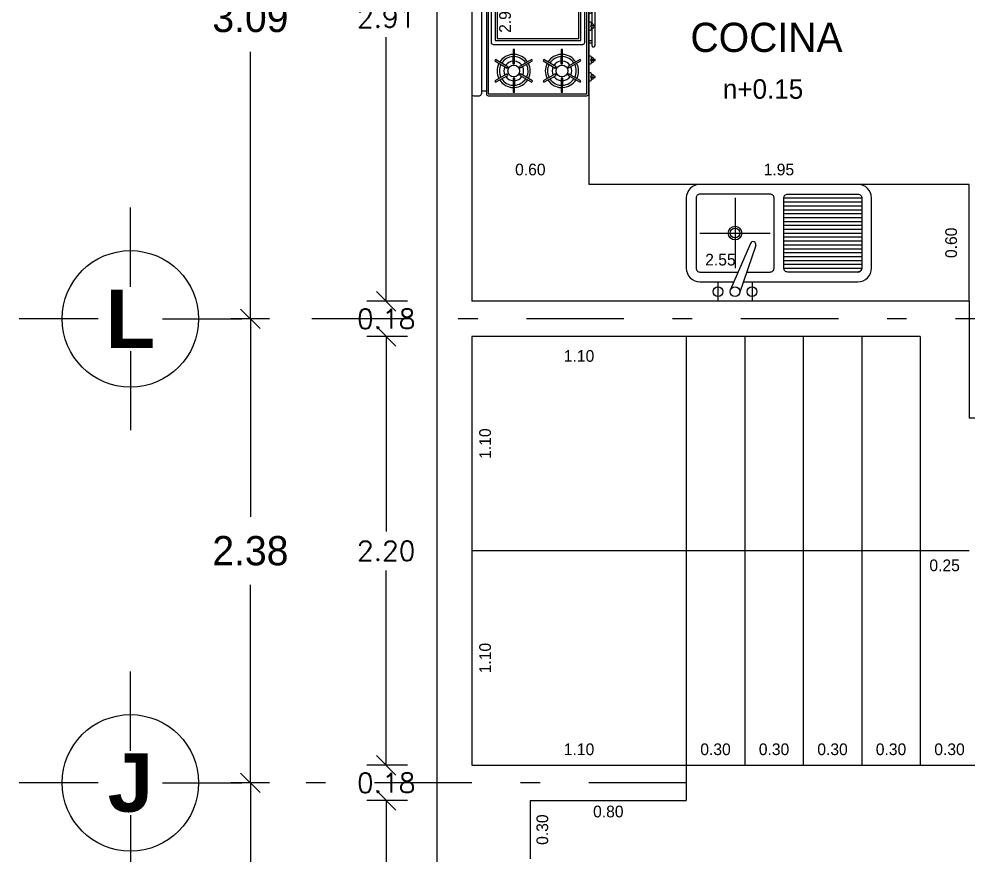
# Model space of a CAD drawing. Extents: x 12 to 127, y -37 to 29.
# Drawn here: x 36.104 to 40.976, y 6.72 to 11.008 of the extents above; entities that cross this region are included whole.
import ezdxf
from ezdxf.enums import TextEntityAlignment as Align

# ---------------------------------------------------------------- set-up
doc = ezdxf.new("R2010")
doc.units = 0
doc.header["$PDMODE"] = 34
doc.linetypes.add('DASHDOT', pattern=[1, 0.5, -0.25, 0, -0.25])
doc.layers.get('0').update_dxf_attribs({"linetype": 'CONTINUOUS'})
doc.layers.get('DEFPOINTS').update_dxf_attribs({"linetype": 'CONTINUOUS'})
for name, color, linetype in [('CEXT', 5, 'CONTINUOUS'), ('CEXT2', 5, 'CONTINUOUS'), ('CINT', 7, 'CONTINUOUS'), ('DESNIVEL', 4, 'CONTINUOUS'), ('EJES', 10, 'DASHDOT'), ('MCOCINA', 40, 'CONTINUOUS'), ('MUROS', 6, 'CONTINUOUS'), ('NIVELES', 7, 'CONTINUOUS'), ('TEJES', 7, 'CONTINUOUS'), ('TEXTOS', 7, 'CONTINUOUS')]:
    doc.layers.add(name, color=color, linetype=linetype)
doc.styles.add('EJES', font='swisseb.ttf')
doc.styles.add('LETER', font='simplex.shx')
doc.styles.add('STYLE1', font='ZURCHBXC.TTF')
doc.dimstyles.new('CEXT', dxfattribs={"dimtxt": 0.15, "dimasz": 0.1, "dimexe": 0.1, "dimexo": 0.15, "dimgap": 0.1, "dimtad": 0, "dimtih": 1, "dimtoh": 1, "dimzin": 0, "dimtxsty": 'STANDARD', "dimblk": 'COT', "dimblk1": 'OBLIQUE', "dimblk2": 'OBLIQUE', "dimsah": 1, "dimcen": 0.09, "dimse1": 1, "dimclrt": 7, "dimazin": 3, "dimtfac": 1, "dimtix": 1, "dimtmove": 0, "dimatfit": 3, "dimtolj": 1, "dimtzin": 0})
doc.dimstyles.new('CINT', dxfattribs={"dimtxt": 0.08, "dimasz": 0.02, "dimexe": 0.05, "dimexo": 0.2, "dimgap": 0.02, "dimtad": 0, "dimtih": 1, "dimtoh": 1, "dimzin": 0, "dimtxsty": 'STANDARD', "dimblk": 'COT', "dimcen": 0.09, "dimazin": 3, "dimtfac": 1, "dimtix": 1, "dimtofl": 0, "dimtmove": 0, "dimatfit": 3, "dimtolj": 1, "dimtzin": 0})
doc.dimstyles.new('CONS', dxfattribs={"dimtxt": 0.1, "dimasz": 0.1, "dimexe": 0.1, "dimexo": 0.15, "dimgap": 0.05, "dimtad": 0, "dimtih": 1, "dimtoh": 1, "dimzin": 0, "dimtxsty": 'LETER', "dimblk1": 'OBLIQUE', "dimblk2": 'OBLIQUE', "dimsah": 1, "dimcen": 0.09, "dimclrt": 7, "dimaunit": 1, "dimazin": 3, "dimtfac": 1, "dimtix": 1, "dimtofl": 0, "dimtmove": 0, "dimatfit": 3, "dimtolj": 1, "dimtzin": 0})

# ---------------------------------------------------------------- blocks, each defined once
blk = doc.blocks.new('ESTUFA80')
for p, q in [((0.3904, 0), (-0.3904, 0)), ((-0.322, 0.0081), (-0.322, 0)), ((-0.3049, 0.0131), (-0.317, 0.0131)), ((-0.3049, 0.0315), (-0.3049, 0.0112)), ((-0.3, 0.0325), (-0.3039, 0.0325)), ((-0.3, 0.0102), (-0.3039, 0.0102)), ((-0.299, 0.0112), (-0.299, 0.0315)), ((-0.2869, 0.0131), (-0.299, 0.0131)), ((-0.2819, 0), (-0.2819, 0.0081)), ((-0.2355, 0.0081), (-0.2355, 0)), ((-0.2184, 0.0131), (-0.2305, 0.0131)), ((-0.2184, 0.0315), (-0.2184, 0.0112)), ((-0.2135, 0.0325), (-0.2174, 0.0325)), ((-0.2135, 0.0102), (-0.2174, 0.0102)), ((-0.2125, 0.0112), (-0.2125, 0.0315)), ((-0.2004, 0.0131), (-0.2125, 0.0131)), ((-0.1954, 0), (-0.1954, 0.0081)), ((-0.1469, 0.0215), (-0.1469, 0.0252)), ((-0.1419, 0.0302), (-0.046, 0.0302)), ((-0.0557, 0.0165), (-0.1419, 0.0165)), ((-0.1259, 0), (-0.1259, 0.0165)), ((-0.1159, 0.0165), (-0.1159, 0)), ((-0.063, 0.0081), (-0.063, 0)), ((-0.046, 0.0131), (-0.058, 0.0131)), ((-0.046, 0.0315), (-0.046, 0.0112)), ((-0.0411, 0.0325), (-0.045, 0.0325)), ((-0.0411, 0.0102), (-0.045, 0.0102)), ((-0.0401, 0.0112), (-0.0401, 0.0315)), ((-0.0401, 0.0302), (0.0407, 0.0302)), ((-0.028, 0.0131), (-0.0401, 0.0131)), ((0.031, 0.0165), (-0.0304, 0.0165)), ((-0.023, 0), (-0.023, 0.0081)), ((0.0236, 0.0081), (0.0236, 0)), ((0.0407, 0.0131), (0.0286, 0.0131)), ((0.0407, 0.0315), (0.0407, 0.0112)), ((0.0456, 0.0325), (0.0417, 0.0325)), ((0.0456, 0.0102), (0.0417, 0.0102)), ((0.0466, 0.0112), (0.0466, 0.0315)), ((0.0466, 0.0302), (0.1446, 0.0302)), ((0.0586, 0.0131), (0.0466, 0.0131)), ((0.1446, 0.0165), (0.0562, 0.0165)), ((0.0636, 0), (0.0636, 0.0081)), ((0.1195, 0.0165), (0.1195, 0)), ((0.1295, 0), (0.1295, 0.0165)), ((0.1496, 0.0215), (0.1496, 0.0252)), ((0.1974, 0.0081), (0.1974, 0)), ((0.2145, 0.0131), (0.2024, 0.0131)), ((0.2145, 0.0315), (0.2145, 0.0112)), ((0.2194, 0.0325), (0.2155, 0.0325)), ((0.2194, 0.0102), (0.2155, 0.0102)), ((0.2204, 0.0112), (0.2204, 0.0315)), ((0.2324, 0.0131), (0.2204, 0.0131)), ((0.2374, 0), (0.2374, 0.0081)), ((0.2839, 0.0081), (0.2839, 0)), ((0.301, 0.0131), (0.2889, 0.0131)), ((0.301, 0.0315), (0.301, 0.0112)), ((0.3059, 0.0325), (0.302, 0.0325)), ((0.3059, 0.0102), (0.302, 0.0102)), ((0.3069, 0.0112), (0.3069, 0.0315)), ((0.3189, 0.0131), (0.3069, 0.0131)), ((0.324, 0), (0.324, 0.0081)), ((-0.4004, -0.01), (-0.4004, -0.5156)), ((0.3904, -0.01), (-0.3904, -0.01)), ((-0.3904, -0.01), (-0.3904, -0.5156)), ((-0.3267, -0.0451), (-0.3204, -0.0414)), ((-0.2905, -0.1078), (-0.3267, -0.0451)), ((-0.3204, -0.0414), (-0.2831, -0.1035)), ((-0.2537, -0.1041), (-0.2175, -0.0414)), ((-0.2111, -0.0451), (-0.2462, -0.1084)), ((-0.2175, -0.0414), (-0.2111, -0.0451)), ((-0.1299, -0.0309), (-0.1299, -0.4909)), ((0.1268, -0.0209), (-0.1199, -0.0209)), ((0.1168, -0.041), (-0.1099, -0.041)), ((-0.1099, -0.041), (-0.1099, -0.4809)), ((0.1168, -0.4809), (0.1168, -0.041)), ((0.1369, -0.4909), (0.1369, -0.0309)), ((0.2218, -0.0414), (0.2154, -0.0451)), ((0.2154, -0.0451), (0.2506, -0.1084)), ((0.258, -0.1041), (0.2218, -0.0414)), ((0.3247, -0.0414), (0.2874, -0.1035)), ((0.2948, -0.1078), (0.3311, -0.0451)), ((0.3311, -0.0451), (0.3247, -0.0414)), ((0.3904, -0.5156), (0.3904, -0.01)), ((0.4004, -0.5156), (0.4004, -0.01)), ((-0.0999, -0.051), (-0.0999, -0.4709)), ((0.1068, -0.051), (-0.0999, -0.051)), ((0.1068, -0.4709), (0.1068, -0.051)), ((-0.3782, -0.1342), (-0.3057, -0.1329)), ((-0.3782, -0.1415), (-0.3782, -0.1342)), ((-0.3057, -0.1415), (-0.3782, -0.1415)), ((-0.3057, -0.1329), (-0.3057, -0.1415)), ((-0.2831, -0.1035), (-0.2905, -0.1078)), ((-0.2462, -0.1084), (-0.2537, -0.1041)), ((-0.2321, -0.1428), (-0.2321, -0.1342)), ((-0.2321, -0.1342), (-0.1596, -0.1342)), ((-0.1596, -0.1415), (-0.2321, -0.1428)), ((-0.1596, -0.1341), (-0.1596, -0.1415)), ((0.2364, -0.1342), (0.164, -0.1342)), ((0.164, -0.1343), (0.164, -0.1417)), ((0.164, -0.1415), (0.2364, -0.1428)), ((0.2364, -0.1428), (0.2364, -0.1342)), ((0.2506, -0.1084), (0.258, -0.1041)), ((0.2874, -0.1035), (0.2948, -0.1078)), ((0.3101, -0.1329), (0.3101, -0.1415)), ((0.3825, -0.1342), (0.3101, -0.1329)), ((0.3101, -0.1415), (0.3825, -0.1415)), ((0.3825, -0.1415), (0.3825, -0.1342)), ((-0.3267, -0.2307), (-0.2916, -0.1673)), ((-0.2841, -0.1716), (-0.3204, -0.2343)), ((-0.2916, -0.1673), (-0.2841, -0.1716)), ((-0.2547, -0.1722), (-0.2473, -0.1679)), ((-0.2175, -0.2343), (-0.2547, -0.1722)), ((-0.2473, -0.1679), (-0.2111, -0.2307)), ((0.2516, -0.1679), (0.2154, -0.2307)), ((0.2218, -0.2343), (0.2591, -0.1722)), ((0.2591, -0.1722), (0.2516, -0.1679)), ((0.2959, -0.1673), (0.2885, -0.1716)), ((0.2885, -0.1716), (0.3247, -0.2343)), ((0.3311, -0.2307), (0.2959, -0.1673)), ((-0.3204, -0.2343), (-0.3267, -0.2307)), ((-0.2111, -0.2307), (-0.2175, -0.2343)), ((0.2154, -0.2307), (0.2218, -0.2343)), ((0.3247, -0.2343), (0.3311, -0.2307)), ((-0.3267, -0.2923), (-0.3204, -0.2886)), ((-0.2905, -0.3551), (-0.3267, -0.2923)), ((-0.3204, -0.2886), (-0.2831, -0.3508)), ((-0.2537, -0.3514), (-0.2175, -0.2886)), ((-0.2111, -0.2923), (-0.2462, -0.3557)), ((-0.2175, -0.2886), (-0.2111, -0.2923)), ((0.2218, -0.2886), (0.2154, -0.2923)), ((0.2154, -0.2923), (0.2506, -0.3557)), ((0.258, -0.3514), (0.2218, -0.2886)), ((0.3247, -0.2886), (0.2874, -0.3508)), ((0.2948, -0.3551), (0.3311, -0.2923)), ((0.3311, -0.2923), (0.3247, -0.2886)), ((-0.3782, -0.3814), (-0.3057, -0.3802)), ((-0.3782, -0.3888), (-0.3782, -0.3814)), ((-0.3057, -0.3888), (-0.3782, -0.3888)), ((-0.3057, -0.3802), (-0.3057, -0.3888)), ((-0.2831, -0.3508), (-0.2905, -0.3551)), ((-0.2462, -0.3557), (-0.2537, -0.3514)), ((-0.2321, -0.3814), (-0.1596, -0.3814)), ((-0.2321, -0.39), (-0.2321, -0.3814)), ((-0.1596, -0.3888), (-0.2321, -0.39)), ((-0.1596, -0.3815), (-0.1596, -0.3889)), ((0.2364, -0.3814), (0.164, -0.3814)), ((0.164, -0.3815), (0.164, -0.3888)), ((0.164, -0.3888), (0.2364, -0.39)), ((0.2364, -0.39), (0.2364, -0.3814)), ((0.2506, -0.3557), (0.258, -0.3514)), ((0.2874, -0.3508), (0.2948, -0.3551)), ((0.3825, -0.3814), (0.3101, -0.3802)), ((0.3101, -0.3802), (0.3101, -0.3888)), ((0.3101, -0.3888), (0.3825, -0.3888)), ((0.3825, -0.3888), (0.3825, -0.3814)), ((-0.3267, -0.4779), (-0.2916, -0.4146)), ((-0.2841, -0.4189), (-0.3204, -0.4816)), ((-0.2916, -0.4146), (-0.2841, -0.4189)), ((-0.2547, -0.4195), (-0.2473, -0.4152)), ((-0.2175, -0.4816), (-0.2547, -0.4195)), ((-0.2473, -0.4152), (-0.2111, -0.4779)), ((0.2516, -0.4152), (0.2154, -0.4779)), ((0.2218, -0.4816), (0.2591, -0.4195)), ((0.2591, -0.4195), (0.2516, -0.4152)), ((0.2959, -0.4146), (0.2885, -0.4189)), ((0.2885, -0.4189), (0.3247, -0.4816)), ((0.3311, -0.4779), (0.2959, -0.4146)), ((-0.3204, -0.4816), (-0.3267, -0.4779)), ((-0.2111, -0.4779), (-0.2175, -0.4816)), ((-0.1099, -0.4809), (0.1168, -0.4809)), ((-0.0999, -0.4709), (0.1068, -0.4709)), ((0.2154, -0.4779), (0.2218, -0.4816)), ((0.3247, -0.4816), (0.3311, -0.4779)), ((-0.3904, -0.5156), (0.3904, -0.5156)), ((-0.3904, -0.5256), (0.3904, -0.5256)), ((-0.3754, -0.5506), (-0.3754, -0.5256)), ((-0.3217, -0.5273), (-0.3213, -0.5361)), ((-0.2648, -0.5329), (-0.3217, -0.5273)), ((-0.2648, -0.5361), (-0.2648, -0.5329)), ((-0.1199, -0.5009), (0.1268, -0.5009)), ((0.3754, -0.5506), (0.3754, -0.5256)), ((-0.4004, -0.5606), (-0.4004, -0.5906)), ((-0.3904, -0.5506), (0.3904, -0.5506)), ((-0.3265, -0.5361), (-0.3265, -0.5506)), ((-0.2592, -0.5361), (-0.3265, -0.5361)), ((-0.2592, -0.5506), (-0.2592, -0.5361)), ((0.4004, -0.5906), (0.4004, -0.5606)), ((-0.3904, -0.6007), (0.3904, -0.6007))]:
    blk.add_line(p, q)
for centre in [(-0.269, -0.1377), (0.2733, -0.1377), (-0.269, -0.3849), (0.2733, -0.3849)]:
    blk.add_circle(centre, 0.0302)
for centre, radius, start, end in [((-0.317, 0.0081), 0.005, 90, 180), ((-0.302, 0.0137), 0.013, 103.1366, 182.6047), ((-0.3039, 0.0315), 0.001, 90, 180), ((-0.3039, 0.0112), 0.001, 180, 270), ((-0.3, 0.0315), 0.001, 0, 90), ((-0.3, 0.0112), 0.001, 270, 0), ((-0.302, 0.0137), 0.013, 357.3953, 76.8634), ((-0.2869, 0.0081), 0.005, 0, 90), ((-0.2305, 0.0081), 0.005, 90, 180), ((-0.2155, 0.0137), 0.013, 103.1366, 182.6047), ((-0.2174, 0.0315), 0.001, 90, 180), ((-0.2174, 0.0112), 0.001, 180, 270), ((-0.2135, 0.0315), 0.001, 0, 90), ((-0.2135, 0.0112), 0.001, 270, 0), ((-0.2155, 0.0137), 0.013, 357.3953, 76.8634), ((-0.2004, 0.0081), 0.005, 0, 90), ((-0.1419, 0.0252), 0.005, 90, 180), ((-0.1419, 0.0215), 0.005, 180, 270), ((-0.058, 0.0081), 0.005, 90, 180), ((-0.043, 0.0137), 0.013, 103.1366, 182.6047), ((-0.045, 0.0315), 0.001, 90, 180), ((-0.045, 0.0112), 0.001, 180, 270), ((-0.0411, 0.0315), 0.001, 0, 90), ((-0.0411, 0.0112), 0.001, 270, 0), ((-0.043, 0.0137), 0.013, 357.3953, 76.8634), ((-0.028, 0.0081), 0.005, 0, 90), ((0.0286, 0.0081), 0.005, 90, 180), ((0.0436, 0.0137), 0.013, 103.1366, 182.6047), ((0.0417, 0.0315), 0.001, 90, 180), ((0.0417, 0.0112), 0.001, 180, 270), ((0.0456, 0.0315), 0.001, 0, 90), ((0.0456, 0.0112), 0.001, 270, 0), ((0.0436, 0.0137), 0.013, 357.3953, 76.8634), ((0.0586, 0.0081), 0.005, 0, 90), ((0.1446, 0.0252), 0.005, 0, 90), ((0.1446, 0.0215), 0.005, 270, 360), ((0.1486, 0.0292), 0.001, 0, 90), ((0.2024, 0.0081), 0.005, 90, 180), ((0.2174, 0.0137), 0.013, 103.1366, 182.6047), ((0.2155, 0.0315), 0.001, 90, 180), ((0.2155, 0.0112), 0.001, 180, 270), ((0.2194, 0.0315), 0.001, 0, 90), ((0.2194, 0.0112), 0.001, 270, 0), ((0.2174, 0.0137), 0.013, 357.3953, 76.8634), ((0.2324, 0.0081), 0.005, 0, 90), ((0.2889, 0.0081), 0.005, 90, 180), ((0.3039, 0.0137), 0.013, 103.1366, 182.6047), ((0.302, 0.0315), 0.001, 90, 180), ((0.302, 0.0112), 0.001, 180, 270), ((0.3059, 0.0315), 0.001, 0, 90), ((0.3059, 0.0112), 0.001, 270, 0), ((0.3039, 0.0137), 0.013, 357.3953, 76.8634), ((0.3189, 0.0081), 0.005, 0, 90), ((-0.3904, -0.01), 0.01, 90, 180), ((-0.1199, -0.0309), 0.01, 90, 180), ((0.1268, -0.0309), 0.01, 0, 90), ((0.3904, -0.01), 0.01, 0, 90), ((-0.2691, -0.138), 0.0851, 122.3114, 177.1831), ((-0.2689, -0.1379), 0.0737, 122.866, 176.6625), ((-0.269, -0.1377), 0.0504, 124.2309, 174.903), ((-0.2691, -0.138), 0.0851, 62.3726, 117.0721), ((-0.2689, -0.1379), 0.0737, 62.866, 116.6625), ((-0.269, -0.1377), 0.0504, 63.9941, 114.7063), ((-0.269, -0.1377), 0.0504, 3.956, 54.467), ((-0.2689, -0.1379), 0.0737, 2.866, 56.6625), ((-0.2691, -0.138), 0.0851, 2.5423, 57.1306), ((0.2735, -0.138), 0.0851, 122.8694, 177.4577), ((0.2732, -0.1379), 0.0737, 123.3375, 177.134), ((0.2733, -0.1377), 0.0504, 125.533, 176.044), ((0.2735, -0.138), 0.0851, 62.9279, 117.6274), ((0.2732, -0.1379), 0.0737, 63.3375, 117.134), ((0.2733, -0.1377), 0.0504, 65.2937, 116.0059), ((0.2733, -0.1377), 0.0504, 5.097, 55.7691), ((0.2732, -0.1379), 0.0737, 3.3375, 57.134), ((0.2735, -0.138), 0.0851, 2.8169, 57.6886), ((-0.2691, -0.138), 0.0851, 182.42, 237.3525), ((-0.2689, -0.1379), 0.0737, 182.866, 236.6625), ((-0.269, -0.1377), 0.0504, 184.4298, 234.8605), ((-0.269, -0.1377), 0.0504, 304.1548, 354.4245), ((-0.2689, -0.1379), 0.0737, 302.866, 356.6625), ((-0.2691, -0.138), 0.0851, 302.6509, 357.3), ((0.2735, -0.138), 0.0851, 182.7, 237.3491), ((0.2732, -0.1379), 0.0737, 183.3375, 237.134), ((0.2733, -0.1377), 0.0504, 185.5755, 235.8452), ((0.2733, -0.1377), 0.0504, 305.1395, 355.5702), ((0.2732, -0.1379), 0.0737, 303.3375, 357.134), ((0.2735, -0.138), 0.0851, 302.6475, 357.58), ((-0.269, -0.1377), 0.0504, 244.3917, 294.6213), ((0.2733, -0.1377), 0.0504, 245.3787, 295.6083), ((-0.2691, -0.138), 0.0851, 242.5897, 297.4109), ((-0.2689, -0.1379), 0.0737, 242.866, 296.6625), ((0.2735, -0.138), 0.0851, 242.5891, 297.4103), ((0.2732, -0.1379), 0.0737, 243.3375, 297.134), ((-0.2691, -0.3852), 0.0851, 122.3114, 177.1831), ((-0.2689, -0.3851), 0.0737, 122.866, 176.6625), ((-0.2691, -0.3852), 0.0851, 62.3726, 117.0721), ((-0.2689, -0.3851), 0.0737, 62.866, 116.6625), ((-0.269, -0.3849), 0.0504, 63.9941, 114.7063), ((-0.2689, -0.3851), 0.0737, 2.866, 56.6625), ((-0.2691, -0.3852), 0.0851, 2.5423, 57.1306), ((0.2735, -0.3852), 0.0851, 122.8694, 177.4577), ((0.2732, -0.3851), 0.0737, 123.3375, 177.134), ((0.2735, -0.3852), 0.0851, 62.9279, 117.6274), ((0.2732, -0.3851), 0.0737, 63.3375, 117.134), ((0.2733, -0.3849), 0.0504, 65.2937, 116.0059), ((0.2732, -0.3851), 0.0737, 3.3375, 57.134), ((0.2735, -0.3852), 0.0851, 2.8169, 57.6886), ((-0.2691, -0.3852), 0.0851, 182.42, 237.3525), ((-0.2689, -0.3851), 0.0737, 182.866, 236.6625), ((-0.269, -0.3849), 0.0504, 124.2309, 174.903), ((-0.269, -0.3849), 0.0504, 184.4298, 234.8605), ((-0.269, -0.3849), 0.0504, 3.956, 54.467), ((-0.2689, -0.3851), 0.0737, 302.866, 356.6625), ((-0.2691, -0.3852), 0.0851, 302.6509, 357.3), ((0.2735, -0.3852), 0.0851, 182.7, 237.3491), ((0.2732, -0.3851), 0.0737, 183.3375, 237.134), ((0.2733, -0.3849), 0.0504, 125.533, 176.044), ((0.2733, -0.3849), 0.0504, 5.097, 55.7691), ((0.2733, -0.3849), 0.0504, 305.1395, 355.5702), ((0.2732, -0.3851), 0.0737, 303.3375, 357.134), ((0.2735, -0.3852), 0.0851, 302.6475, 357.58), ((-0.269, -0.3849), 0.0504, 244.3917, 294.6213), ((-0.269, -0.3849), 0.0504, 304.1548, 354.4245), ((0.2733, -0.3849), 0.0504, 185.5755, 235.8452), ((0.2733, -0.3849), 0.0504, 245.3787, 295.6083), ((-0.2691, -0.3852), 0.0851, 242.5897, 297.4109), ((-0.2689, -0.3851), 0.0737, 242.866, 296.6625), ((0.2735, -0.3852), 0.0851, 242.5891, 297.4103), ((0.2732, -0.3851), 0.0737, 243.3375, 297.134), ((-0.3904, -0.5156), 0.01, 180, 270), ((-0.1199, -0.4909), 0.01, 180, 270), ((0.1268, -0.4909), 0.01, 270, 0), ((0.3904, -0.5156), 0.01, 270, 0), ((-0.3904, -0.5606), 0.01, 90, 180), ((0.3904, -0.5606), 0.01, 360, 90), ((-0.3904, -0.5906), 0.01, 180, 270), ((0.3904, -0.5906), 0.01, 270, 360)]:
    blk.add_arc(centre, radius, start, end)
blk = doc.blocks.new('TARJA3')
for p, q in [((-0.225, 0.555), (-0.225, 0.195)), ((0.025, 0.555), (0.425, 0.555)), ((0.025, 0.535), (0.425, 0.535)), ((0.025, 0.515), (0.425, 0.515)), ((0.025, 0.495), (0.425, 0.495)), ((0.025, 0.475), (0.425, 0.475)), ((0.025, 0.455), (0.425, 0.455)), ((0.025, 0.435), (0.425, 0.435)), ((0.025, 0.415), (0.425, 0.415)), ((0.025, 0.395), (0.425, 0.395)), ((-0.405, 0.375), (-0.045, 0.375)), ((0.025, 0.375), (0.425, 0.375)), ((0.025, 0.355), (0.425, 0.355)), ((-0.1461, 0.3223), (-0.248, 0.0849)), ((-0.1187, 0.3118), (-0.2013, 0.067)), ((0.025, 0.335), (0.425, 0.335)), ((0.025, 0.315), (0.425, 0.315)), ((0.025, 0.295), (0.425, 0.295)), ((0.025, 0.275), (0.425, 0.275)), ((0.025, 0.255), (0.425, 0.255)), ((0.025, 0.235), (0.425, 0.235)), ((0.025, 0.215), (0.425, 0.215)), ((0.025, 0.195), (0.425, 0.195)), ((-0.3125, 0.125), (-0.3125, 0.025)), ((-0.1375, 0.125), (-0.1375, 0.025))]:
    blk.add_line(p, q)
for points in [[(-0.1817, 0.125), (0.405, 0.125, 0.414214), (0.475, 0.195), (0.475, 0.555, 0.414214), (0.405, 0.625), (-0.405, 0.625, 0.414214), (-0.475, 0.555), (-0.475, 0.195, 0.414214), (-0.405, 0.125), (-0.2308, 0.125)], [(-0.1649, 0.175), (-0.045, 0.175, 0.414214), (-0.025, 0.195), (-0.025, 0.555, 0.414214), (-0.045, 0.575), (-0.405, 0.575, 0.414214), (-0.425, 0.555), (-0.425, 0.195, 0.414214), (-0.405, 0.175), (-0.2093, 0.175)]]:
    blk.add_lwpolyline(points, format="xyb")
blk.add_lwpolyline([(0.425, 0.555), (0.425, 0.195, -0.414214), (0.405, 0.175), (0.045, 0.175, -0.414214), (0.025, 0.195), (0.025, 0.555, -0.414214), (0.045, 0.575), (0.405, 0.575, -0.414214)], format="xyb", close=True)
for centre, radius in [((-0.225, 0.375), 0.035), ((-0.225, 0.375), 0.025), ((-0.3125, 0.075), 0.025), ((-0.225, 0.075), 0.025), ((-0.1375, 0.075), 0.025)]:
    blk.add_circle(centre, radius)
for centre, radius, start, end in [((-0.1326, 0.3165), 0.0147, 341.3579, 156.779), ((0.405, 0.195), 0.02, 270, 0), ((0.405, 0.195), 0.02, 270, 0)]:
    blk.add_arc(centre, radius, start, end)
blk = doc.blocks.new('_OBLIQUE')
at = {"color": 0, "linetype": 'BYBLOCK'}
blk.add_line((-0.5, -0.5), (0.5, 0.5), dxfattribs=at)
blk = doc.blocks.new('*D32')
at = {"color": 0, "linetype": 'BYBLOCK'}
for p, q in [((37.3894, 7.0904), (37.1908, 7.0904)), ((37.2908, 7.0904), (37.2908, 6.5354)), ((37.2908, 5.6304), (37.2908, 6.1854))]:
    blk.add_line(p, q, dxfattribs=at)
at = {"layer": 'DEFPOINTS', "color": 0, "linetype": 'BYBLOCK'}
for p in [(37.2908, 7.0904), (37.5394, 7.0904), (37.5394, 5.6304)]:
    blk.add_point(p, dxfattribs=at)
at = {"color": 0, "linetype": 'BYBLOCK', "xscale": 0.1, "yscale": 0.1, "zscale": 0.1}
for p, rotation in [((37.2908, 7.0904), 90), ((37.2908, 5.6304), 270)]:
    blk.add_blockref('_OBLIQUE', p, dxfattribs=dict(at, rotation=rotation))
at = {"color": 7, "linetype": 'BYBLOCK', "insert": (37.2908, 6.3604), "char_height": 0.15, "attachment_point": 5}
blk.add_mtext('\\A1;1.46', dxfattribs=at)
blk = doc.blocks.new('COT')
blk.add_circle((0, 0), 1)
blk = doc.blocks.new('*D33')
at = {"color": 0, "linetype": 'BYBLOCK'}
for p, q in [((37.3885, 9.4704), (37.1908, 9.4704)), ((37.2908, 9.4704), (37.2908, 8.4554)), ((37.2908, 7.0904), (37.2908, 8.1054))]:
    blk.add_line(p, q, dxfattribs=at)
at = {"layer": 'DEFPOINTS', "color": 0, "linetype": 'BYBLOCK'}
for p in [(37.2908, 9.4704), (37.5385, 9.4704), (37.3095, 7.0904)]:
    blk.add_point(p, dxfattribs=at)
at = {"color": 0, "linetype": 'BYBLOCK', "xscale": 0.1, "yscale": 0.1, "zscale": 0.1}
for p, rotation in [((37.2908, 9.4704), 90), ((37.2908, 7.0904), 270)]:
    blk.add_blockref('_OBLIQUE', p, dxfattribs=dict(at, rotation=rotation))
at = {"color": 7, "linetype": 'BYBLOCK', "insert": (37.2908, 8.2804), "char_height": 0.15, "attachment_point": 5}
blk.add_mtext('\\A1;2.38', dxfattribs=at)
blk = doc.blocks.new('*D34')
at = {"color": 0, "linetype": 'BYBLOCK'}
for p, q in [((37.3885, 12.5604), (37.1908, 12.5604)), ((37.2908, 12.5604), (37.2908, 11.1904)), ((37.2908, 9.4704), (37.2908, 10.8404))]:
    blk.add_line(p, q, dxfattribs=at)
at = {"layer": 'DEFPOINTS', "color": 0, "linetype": 'BYBLOCK'}
for p in [(37.2908, 12.5604), (37.5385, 12.5604), (37.5385, 9.4704)]:
    blk.add_point(p, dxfattribs=at)
at = {"color": 0, "linetype": 'BYBLOCK', "xscale": 0.1, "yscale": 0.1, "zscale": 0.1}
for p, rotation in [((37.2908, 12.5604), 90), ((37.2908, 9.4704), 270)]:
    blk.add_blockref('_OBLIQUE', p, dxfattribs=dict(at, rotation=rotation))
at = {"color": 7, "linetype": 'BYBLOCK', "insert": (37.2908, 11.0154), "char_height": 0.15, "attachment_point": 5}
blk.add_mtext('\\A1;3.09', dxfattribs=at)
blk = doc.blocks.new('*D184')
at = {"layer": 'DEFPOINTS', "color": 0, "linetype": 'BYBLOCK'}
for p in [(38.6965, 7.0004), (38.7583, 7.0004), (38.6965, 6.7004)]:
    blk.add_point(p, dxfattribs=at)
at = {"color": 0, "linetype": 'BYBLOCK', "insert": (38.7583, 6.8504), "char_height": 0.06, "attachment_point": 5, "rotation": 90}
blk.add_mtext('\\A1;0.30', dxfattribs=at)
blk = doc.blocks.new('_NONE')
at = {"color": 0, "linetype": 'BYBLOCK'}
blk.add_circle((0, 0), 0.25, dxfattribs=at)
blk = doc.blocks.new('*D291')
at = {"layer": 'DEFPOINTS', "color": 0, "linetype": 'BYBLOCK'}
for p in [(38.7265, 7.0004), (39.5265, 7.0004), (39.5265, 6.943)]:
    blk.add_point(p, dxfattribs=at)
at = {"color": 0, "linetype": 'BYBLOCK', "insert": (39.1265, 6.943), "char_height": 0.06, "attachment_point": 5}
blk.add_mtext('\\A1;0.80', dxfattribs=at)
blk = doc.blocks.new('*D292')
at = {"layer": 'DEFPOINTS', "color": 0, "linetype": 'BYBLOCK'}
for p in [(39.5265, 7.2623), (38.4265, 7.1804), (39.5265, 7.1804)]:
    blk.add_point(p, dxfattribs=at)
at = {"color": 0, "linetype": 'BYBLOCK', "insert": (38.9765, 7.2623), "char_height": 0.06, "attachment_point": 5}
blk.add_mtext('\\A1;1.10', dxfattribs=at)
blk = doc.blocks.new('*D293')
at = {"layer": 'DEFPOINTS', "color": 0, "linetype": 'BYBLOCK'}
for p in [(39.8265, 7.2623), (39.5265, 7.1804), (39.8265, 7.1804)]:
    blk.add_point(p, dxfattribs=at)
at = {"color": 0, "linetype": 'BYBLOCK', "insert": (39.6765, 7.2623), "char_height": 0.06, "attachment_point": 5}
blk.add_mtext('\\A1;0.30', dxfattribs=at)
blk = doc.blocks.new('*D294')
at = {"layer": 'DEFPOINTS', "color": 0, "linetype": 'BYBLOCK'}
for p in [(40.1265, 7.2623), (39.8265, 7.1804), (40.1265, 7.1804)]:
    blk.add_point(p, dxfattribs=at)
at = {"color": 0, "linetype": 'BYBLOCK', "insert": (39.9765, 7.2623), "char_height": 0.06, "attachment_point": 5}
blk.add_mtext('\\A1;0.30', dxfattribs=at)
blk = doc.blocks.new('*D295')
at = {"layer": 'DEFPOINTS', "color": 0, "linetype": 'BYBLOCK'}
for p in [(40.4265, 7.2623), (40.1265, 7.1804), (40.4265, 7.1804)]:
    blk.add_point(p, dxfattribs=at)
at = {"color": 0, "linetype": 'BYBLOCK', "insert": (40.2765, 7.2623), "char_height": 0.06, "attachment_point": 5}
blk.add_mtext('\\A1;0.30', dxfattribs=at)
blk = doc.blocks.new('*D296')
at = {"layer": 'DEFPOINTS', "color": 0, "linetype": 'BYBLOCK'}
for p in [(40.7265, 7.2623), (40.4265, 7.1804), (40.7265, 7.1804)]:
    blk.add_point(p, dxfattribs=at)
at = {"color": 0, "linetype": 'BYBLOCK', "insert": (40.5765, 7.2623), "char_height": 0.06, "attachment_point": 5}
blk.add_mtext('\\A1;0.30', dxfattribs=at)
blk = doc.blocks.new('*D297')
at = {"layer": 'DEFPOINTS', "color": 0, "linetype": 'BYBLOCK'}
for p in [(41.0265, 7.2623), (40.7265, 7.1804), (41.0265, 7.1804)]:
    blk.add_point(p, dxfattribs=at)
at = {"color": 0, "linetype": 'BYBLOCK', "insert": (40.8765, 7.2623), "char_height": 0.06, "attachment_point": 5}
blk.add_mtext('\\A1;0.30', dxfattribs=at)
blk = doc.blocks.new('*D302')
at = {"layer": 'DEFPOINTS', "color": 0, "linetype": 'BYBLOCK'}
for p in [(40.7265, 8.2804), (40.9765, 8.2804), (40.7265, 8.2058)]:
    blk.add_point(p, dxfattribs=at)
at = {"color": 0, "linetype": 'BYBLOCK', "insert": (40.8515, 8.2058), "char_height": 0.06, "attachment_point": 5}
blk.add_mtext('\\A1;0.25', dxfattribs=at)
blk = doc.blocks.new('*D303')
at = {"layer": 'DEFPOINTS', "color": 0, "linetype": 'BYBLOCK'}
for p in [(38.4265, 9.3804), (39.5265, 9.3804), (38.4265, 9.2799)]:
    blk.add_point(p, dxfattribs=at)
at = {"color": 0, "linetype": 'BYBLOCK', "insert": (38.9765, 9.2799), "char_height": 0.06, "attachment_point": 5}
blk.add_mtext('\\A1;1.10', dxfattribs=at)
blk = doc.blocks.new('*D304')
at = {"layer": 'DEFPOINTS', "color": 0, "linetype": 'BYBLOCK'}
for p in [(38.4265, 9.3804), (38.4265, 8.2804), (38.4949, 8.2804)]:
    blk.add_point(p, dxfattribs=at)
at = {"color": 0, "linetype": 'BYBLOCK', "insert": (38.4949, 8.8304), "char_height": 0.06, "attachment_point": 5, "rotation": 90}
blk.add_mtext('\\A1;1.10', dxfattribs=at)
blk = doc.blocks.new('*D305')
at = {"layer": 'DEFPOINTS', "color": 0, "linetype": 'BYBLOCK'}
for p in [(38.4265, 8.2804), (38.4265, 7.1804), (38.4949, 7.1804)]:
    blk.add_point(p, dxfattribs=at)
at = {"color": 0, "linetype": 'BYBLOCK', "insert": (38.4949, 7.7304), "char_height": 0.06, "attachment_point": 5, "rotation": 90}
blk.add_mtext('\\A1;1.10', dxfattribs=at)
blk = doc.blocks.new('*D311')
at = {"layer": 'DEFPOINTS', "color": 0, "linetype": 'BYBLOCK'}
for p in [(38.4265, 12.4704), (38.4265, 9.5604), (38.5971, 9.5604)]:
    blk.add_point(p, dxfattribs=at)
at = {"color": 0, "linetype": 'BYBLOCK', "insert": (38.5971, 11.0154), "char_height": 0.06, "attachment_point": 5, "rotation": 90}
blk.add_mtext('\\A1;2.91', dxfattribs=at)
blk = doc.blocks.new('*D312')
at = {"layer": 'DEFPOINTS', "color": 0, "linetype": 'BYBLOCK'}
for p in [(40.9765, 9.7737), (38.4265, 9.5604), (40.9765, 9.5604)]:
    blk.add_point(p, dxfattribs=at)
at = {"color": 0, "linetype": 'BYBLOCK', "insert": (39.7015, 9.7737), "char_height": 0.06, "attachment_point": 5}
blk.add_mtext('\\A1;2.55', dxfattribs=at)
blk = doc.blocks.new('*D313')
at = {"layer": 'DEFPOINTS', "color": 0, "linetype": 'BYBLOCK'}
for p in [(39.0265, 10.2361), (39.0265, 10.1604), (40.9765, 10.1604)]:
    blk.add_point(p, dxfattribs=at)
at = {"color": 0, "linetype": 'BYBLOCK', "insert": (40.0015, 10.2361), "char_height": 0.06, "attachment_point": 5}
blk.add_mtext('\\A1;1.95', dxfattribs=at)
blk = doc.blocks.new('*D314')
at = {"layer": 'DEFPOINTS', "color": 0, "linetype": 'BYBLOCK'}
for p in [(38.4265, 10.2361), (38.4265, 10.2361), (39.0265, 10.1604)]:
    blk.add_point(p, dxfattribs=at)
at = {"color": 0, "linetype": 'BYBLOCK', "insert": (38.7265, 10.2361), "char_height": 0.06, "attachment_point": 5}
blk.add_mtext('\\A1;0.60', dxfattribs=at)
blk = doc.blocks.new('*D316')
at = {"layer": 'DEFPOINTS', "color": 0, "linetype": 'BYBLOCK'}
for p in [(42.1265, 9.1185), (40.9765, 8.9604), (42.1265, 8.9604)]:
    blk.add_point(p, dxfattribs=at)
at = {"color": 0, "linetype": 'BYBLOCK', "insert": (41.5515, 9.1185), "char_height": 0.06, "attachment_point": 5}
blk.add_mtext('\\A1;1.15', dxfattribs=at)
blk = doc.blocks.new('*D532')
at = {"layer": 'DEFPOINTS', "color": 0, "linetype": 'BYBLOCK'}
for p in [(40.9765, 10.1604), (40.8852, 9.5604), (40.9765, 9.5604)]:
    blk.add_point(p, dxfattribs=at)
at = {"color": 0, "linetype": 'BYBLOCK', "insert": (40.8852, 9.8604), "char_height": 0.06, "attachment_point": 5, "rotation": 90}
blk.add_mtext('\\A1;0.60', dxfattribs=at)
blk = doc.blocks.new('*D548')
at = {"color": 0, "linetype": 'BYBLOCK'}
for p, q in [((38.0965, 7.0004), (37.8874, 7.0004)), ((37.9874, 7.0004), (37.9874, 5.3654)), ((37.9874, 3.5304), (37.9874, 5.1654)), ((38.0965, 3.5304), (37.8874, 3.5304))]:
    blk.add_line(p, q, dxfattribs=at)
at = {"layer": 'DEFPOINTS', "color": 0, "linetype": 'BYBLOCK'}
for p in [(37.9874, 7.0004), (38.2465, 7.0004), (38.2465, 3.5304)]:
    blk.add_point(p, dxfattribs=at)
at = {"color": 0, "linetype": 'BYBLOCK', "xscale": 0.1, "yscale": 0.1, "zscale": 0.1}
for p, rotation in [((37.9874, 7.0004), 90), ((37.9874, 3.5304), 270)]:
    blk.add_blockref('_OBLIQUE', p, dxfattribs=dict(at, rotation=rotation))
at = {"color": 7, "linetype": 'BYBLOCK', "insert": (37.9874, 5.2654), "char_height": 0.1, "attachment_point": 5, "style": 'LETER'}
blk.add_mtext('\\A1;3.47', dxfattribs=at)
blk = doc.blocks.new('*D549')
at = {"color": 0, "linetype": 'BYBLOCK'}
for p, q in [((37.9874, 7.1804), (37.9874, 7.2804)), ((38.0965, 7.1804), (37.8874, 7.1804)), ((38.0965, 7.0004), (37.8874, 7.0004)), ((37.9874, 7.0004), (37.9874, 6.9004))]:
    blk.add_line(p, q, dxfattribs=at)
at = {"layer": 'DEFPOINTS', "color": 0, "linetype": 'BYBLOCK'}
for p in [(37.9874, 7.1804), (38.2465, 7.1804), (38.2465, 7.0004)]:
    blk.add_point(p, dxfattribs=at)
at = {"color": 0, "linetype": 'BYBLOCK', "xscale": 0.1, "yscale": 0.1, "zscale": 0.1}
for p, rotation in [((37.9874, 7.1804), 270), ((37.9874, 7.0004), 90)]:
    blk.add_blockref('_OBLIQUE', p, dxfattribs=dict(at, rotation=rotation))
at = {"color": 7, "linetype": 'BYBLOCK', "insert": (37.9874, 7.0904), "char_height": 0.1, "attachment_point": 5, "style": 'LETER'}
blk.add_mtext('\\A1;0.18', dxfattribs=at)
blk = doc.blocks.new('*D550')
at = {"color": 0, "linetype": 'BYBLOCK'}
for p, q in [((38.0965, 9.3804), (37.8874, 9.3804)), ((37.9874, 9.3804), (37.9874, 8.3804)), ((37.9874, 7.1804), (37.9874, 8.1804)), ((38.0965, 7.1804), (37.8874, 7.1804))]:
    blk.add_line(p, q, dxfattribs=at)
at = {"layer": 'DEFPOINTS', "color": 0, "linetype": 'BYBLOCK'}
for p in [(37.9874, 9.3804), (38.2465, 9.3804), (38.2465, 7.1804)]:
    blk.add_point(p, dxfattribs=at)
at = {"color": 0, "linetype": 'BYBLOCK', "xscale": 0.1, "yscale": 0.1, "zscale": 0.1}
for p, rotation in [((37.9874, 9.3804), 90), ((37.9874, 7.1804), 270)]:
    blk.add_blockref('_OBLIQUE', p, dxfattribs=dict(at, rotation=rotation))
at = {"color": 7, "linetype": 'BYBLOCK', "insert": (37.9874, 8.2804), "char_height": 0.1, "attachment_point": 5, "style": 'LETER'}
blk.add_mtext('\\A1;2.20', dxfattribs=at)
blk = doc.blocks.new('*D551')
at = {"color": 0, "linetype": 'BYBLOCK'}
for p, q in [((37.9874, 9.5604), (37.9874, 9.6604)), ((38.0965, 9.5604), (37.8874, 9.5604)), ((38.0965, 9.3804), (37.8874, 9.3804)), ((37.9874, 9.3804), (37.9874, 9.2804))]:
    blk.add_line(p, q, dxfattribs=at)
at = {"layer": 'DEFPOINTS', "color": 0, "linetype": 'BYBLOCK'}
for p in [(37.9874, 9.5604), (38.2465, 9.5604), (38.2465, 9.3804)]:
    blk.add_point(p, dxfattribs=at)
at = {"color": 0, "linetype": 'BYBLOCK', "xscale": 0.1, "yscale": 0.1, "zscale": 0.1}
for p, rotation in [((37.9874, 9.5604), 270), ((37.9874, 9.3804), 90)]:
    blk.add_blockref('_OBLIQUE', p, dxfattribs=dict(at, rotation=rotation))
at = {"color": 7, "linetype": 'BYBLOCK', "insert": (37.9874, 9.4704), "char_height": 0.1, "attachment_point": 5, "style": 'LETER'}
blk.add_mtext('\\A1;0.18', dxfattribs=at)
blk = doc.blocks.new('*D552')
at = {"color": 0, "linetype": 'BYBLOCK'}
for p, q in [((38.0965, 12.4704), (37.8874, 12.4704)), ((37.9874, 12.4704), (37.9874, 11.1154)), ((37.9874, 9.5604), (37.9874, 10.9154)), ((38.0965, 9.5604), (37.8874, 9.5604))]:
    blk.add_line(p, q, dxfattribs=at)
at = {"layer": 'DEFPOINTS', "color": 0, "linetype": 'BYBLOCK'}
for p in [(37.9874, 12.4704), (38.2465, 12.4704), (38.2465, 9.5604)]:
    blk.add_point(p, dxfattribs=at)
at = {"color": 0, "linetype": 'BYBLOCK', "xscale": 0.1, "yscale": 0.1, "zscale": 0.1}
for p, rotation in [((37.9874, 12.4704), 90), ((37.9874, 9.5604), 270)]:
    blk.add_blockref('_OBLIQUE', p, dxfattribs=dict(at, rotation=rotation))
at = {"color": 7, "linetype": 'BYBLOCK', "insert": (37.9874, 11.0154), "char_height": 0.1, "attachment_point": 5, "style": 'LETER'}
blk.add_mtext('\\A1;2.91', dxfattribs=at)

msp = doc.modelspace()

# ---------------------------------------------------------------- linework, layer by layer
at = {"layer": 'DESNIVEL'}
for p, q in [((39.5265, 9.3804), (39.5265, 7.1804)), ((39.8265, 9.3804), (39.8265, 7.1804)), ((40.1265, 9.3804), (40.1265, 7.1804)), ((40.4265, 9.3804), (40.4265, 7.1804)), ((40.7265, 8.2804), (38.4265, 8.2804)), ((40.7265, 8.2804), (40.7265, 7.1804)), ((39.5265, 7.1804), (41.3265, 7.1804))]:
    msp.add_line(p, q, dxfattribs=at)
at = {"layer": 'EJES', "color": 5, "linetype": 'CONTINUOUS', "ltscale": 0.5}
for p, q in [((36.6752, 9.6353), (36.6752, 10.0417)), ((36.5103, 9.4704), (36.1039, 9.4704)), ((36.8401, 9.4704), (37.2465, 9.4704)), ((36.6752, 9.3055), (36.6752, 8.8991)), ((36.6752, 7.2553), (36.6752, 7.6617)), ((36.5103, 7.0904), (36.1039, 7.0904)), ((36.8401, 7.0904), (37.2465, 7.0904)), ((36.6752, 6.9255), (36.6752, 6.5191))]:
    msp.add_line(p, q, dxfattribs=at)
at = {"layer": 'EJES'}
for p, q in [((43.6065, 9.4704), (37.2465, 9.4704)), ((39.5265, 7.0904), (37.2465, 7.0904))]:
    msp.add_line(p, q, dxfattribs=at)
at = {"layer": 'EJES', "color": 5, "linetype": 'CONTINUOUS', "ltscale": 0.5}
for centre in [(36.6752, 9.4704), (36.6752, 7.0904)]:
    msp.add_circle(centre, 0.35, dxfattribs=at)
at = {"layer": 'MCOCINA'}
for p, q in [((39.0265, 11.8704), (39.0265, 10.1604)), ((40.9765, 10.1604), (39.0265, 10.1604)), ((40.9765, 9.5604), (40.9765, 10.1604))]:
    msp.add_line(p, q, dxfattribs=at)
at = {"layer": 'MUROS'}
for p, q in [((38.2465, 14.6504), (38.2465, 2.6504)), ((38.4265, 12.4704), (38.4265, 9.5604)), ((40.9765, 9.5604), (38.4265, 9.5604)), ((40.9765, 9.5604), (40.9765, 8.9604)), ((38.4265, 9.3804), (38.4265, 7.1804)), ((40.7265, 9.3804), (38.4265, 9.3804)), ((40.7265, 9.3804), (40.7265, 8.2804)), ((42.1265, 8.9604), (40.9765, 8.9604)), ((40.9765, 8.2804), (40.7265, 8.2804)), ((38.4265, 7.1804), (39.5265, 7.1804)), ((39.5265, 7.1804), (39.5265, 7.0004)), ((38.7265, 7.0004), (39.5265, 7.0004)), ((38.7265, 7.0004), (38.7265, 6.7004))]:
    msp.add_line(p, q, dxfattribs=at)

# ---------------------------------------------------------------- block references
at = {"layer": 'MCOCINA', "rotation": 270}
msp.add_blockref('ESTUFA80', (39.0265, 11.0154), dxfattribs=at)
at = {"layer": 'MCOCINA'}
msp.add_blockref('TARJA3', (40.0015, 9.5354), dxfattribs=at)

# ---------------------------------------------------------------- texts
at = {"layer": 'NIVELES'}
msp.add_text('n+0.15', height=0.1, dxfattribs=at).set_placement((39.7137, 10.5994))
at = {"layer": 'TEJES', "ltscale": 0.5, "style": 'EJES'}
for s, p in [('L', (36.6752, 9.4704)), ('J', (36.6752, 7.0904))]:
    msp.add_text(s, height=0.3, dxfattribs=at).set_placement(p, align=Align.MIDDLE)
at = {"layer": 'TEXTOS', "style": 'STYLE1'}
msp.add_text('COCINA', height=0.15, dxfattribs=at).set_placement((39.9379, 10.9144), align=Align.MIDDLE)

# ---------------------------------------------------------------- dimensions: what is measured, and where the dimension line sits
at = {"layer": 'CEXT'}
for base, p1, p2, picture, middle in [((37.2908, 12.5604), (37.5385, 9.4704), (37.5385, 12.5604), '*D34', (37.2908, 11.0154)), ((37.2908, 9.4704), (37.3095, 7.0904), (37.5385, 9.4704), '*D33', (37.2908, 8.2804)), ((37.2908, 7.0904), (37.5394, 5.6304), (37.5394, 7.0904), '*D32', (37.2908, 6.3604))]:
    dim = msp.add_linear_dim(base=base, p1=p1, p2=p2, angle=90, dimstyle='CEXT', override={"dimtxt": 0.15, "dimse1": 1, "dimclrt": 7}, dxfattribs=at)
    dim.commit()
    dim.dimension.update_dxf_attribs({"geometry": picture, "text_midpoint": middle})
at = {"layer": 'CEXT2'}
for base, p1, p2, picture, middle in [((37.9874, 12.4704), (38.2465, 9.5604), (38.2465, 12.4704), '*D552', (37.9874, 11.0154)), ((37.9874, 9.5604), (38.2465, 9.3804), (38.2465, 9.5604), '*D551', (37.9874, 9.4704)), ((37.9874, 9.3804), (38.2465, 7.1804), (38.2465, 9.3804), '*D550', (37.9874, 8.2804)), ((37.9874, 7.1804), (38.2465, 7.0004), (38.2465, 7.1804), '*D549', (37.9874, 7.0904)), ((37.9874, 7.0004), (38.2465, 3.5304), (38.2465, 7.0004), '*D548', (37.9874, 5.2654))]:
    dim = msp.add_linear_dim(base=base, p1=p1, p2=p2, angle=90, dimstyle='CONS', override={"dimscale": 1, "dimclrt": 7}, dxfattribs=at)
    dim.commit()
    dim.dimension.update_dxf_attribs({"geometry": picture, "text_midpoint": middle})
at = {"layer": 'CINT'}
for base, p1, p2, picture, middle in [((38.5971, 9.5604), (38.4265, 12.4704), (38.4265, 9.5604), '*D311', (38.5971, 11.0154)), ((40.8852, 9.5604), (40.9765, 10.1604), (40.9765, 9.5604), '*D532', (40.8852, 9.8604)), ((38.4949, 8.2804), (38.4265, 9.3804), (38.4265, 8.2804), '*D304', (38.4949, 8.8304)), ((38.4949, 7.1804), (38.4265, 8.2804), (38.4265, 7.1804), '*D305', (38.4949, 7.7304))]:
    dim = msp.add_linear_dim(base=base, p1=p1, p2=p2, angle=90, dimstyle='CINT', override={"dimtxt": 0.06, "dimtih": 0, "dimtoh": 0, "dimblk1": 'NONE', "dimblk2": 'NONE', "dimsah": 1, "dimse1": 1, "dimse2": 1, "dimsd1": 1, "dimsd2": 1}, dxfattribs=at)
    dim.commit()
    dim.dimension.update_dxf_attribs({"geometry": picture, "text_midpoint": middle})
for base, p1, p2, picture, middle in [((38.4265, 10.2361), (39.0265, 10.1604), (38.4265, 10.2361), '*D314', (38.7265, 10.2361)), ((39.0265, 10.2361), (40.9765, 10.1604), (39.0265, 10.1604), '*D313', (40.0015, 10.2361)), ((40.9765, 9.7737), (38.4265, 9.5604), (40.9765, 9.5604), '*D312', (39.7015, 9.7737)), ((38.4265, 9.2799), (39.5265, 9.3804), (38.4265, 9.3804), '*D303', (38.9765, 9.2799)), ((42.1265, 9.1185), (40.9765, 8.9604), (42.1265, 8.9604), '*D316', (41.5515, 9.1185)), ((40.7265, 8.2058), (40.9765, 8.2804), (40.7265, 8.2804), '*D302', (40.8515, 8.2058)), ((39.5265, 7.2623), (38.4265, 7.1804), (39.5265, 7.1804), '*D292', (38.9765, 7.2623)), ((39.8265, 7.2623), (39.5265, 7.1804), (39.8265, 7.1804), '*D293', (39.6765, 7.2623)), ((40.1265, 7.2623), (39.8265, 7.1804), (40.1265, 7.1804), '*D294', (39.9765, 7.2623)), ((40.4265, 7.2623), (40.1265, 7.1804), (40.4265, 7.1804), '*D295', (40.2765, 7.2623)), ((40.7265, 7.2623), (40.4265, 7.1804), (40.7265, 7.1804), '*D296', (40.5765, 7.2623)), ((41.0265, 7.2623), (40.7265, 7.1804), (41.0265, 7.1804), '*D297', (40.8765, 7.2623)), ((39.5265, 6.943), (38.7265, 7.0004), (39.5265, 7.0004), '*D291', (39.1265, 6.943))]:
    dim = msp.add_linear_dim(base=base, p1=p1, p2=p2, dimstyle='CINT', override={"dimtxt": 0.06, "dimtih": 0, "dimtoh": 0, "dimblk1": 'NONE', "dimblk2": 'NONE', "dimsah": 1, "dimse1": 1, "dimse2": 1, "dimsd1": 1, "dimsd2": 1}, dxfattribs=at)
    dim.commit()
    dim.dimension.update_dxf_attribs({"geometry": picture, "text_midpoint": middle})
dim = msp.add_linear_dim(base=(38.7883, 7.0004), p1=(38.7265, 6.7004), p2=(38.7265, 7.0004), angle=90, dimstyle='CINT', override={"dimtxt": 0.06, "dimtih": 0, "dimtoh": 0, "dimblk1": 'NONE', "dimblk2": 'NONE', "dimsah": 1, "dimse1": 1, "dimse2": 1, "dimsd1": 1, "dimsd2": 1}, dxfattribs=at)
dim.commit()
dim.dimension.update_dxf_attribs({"geometry": '*D184', "text_midpoint": (38.7583, 6.8504), "insert": (0.03, 0)})

doc.saveas('drawing.dxf')
